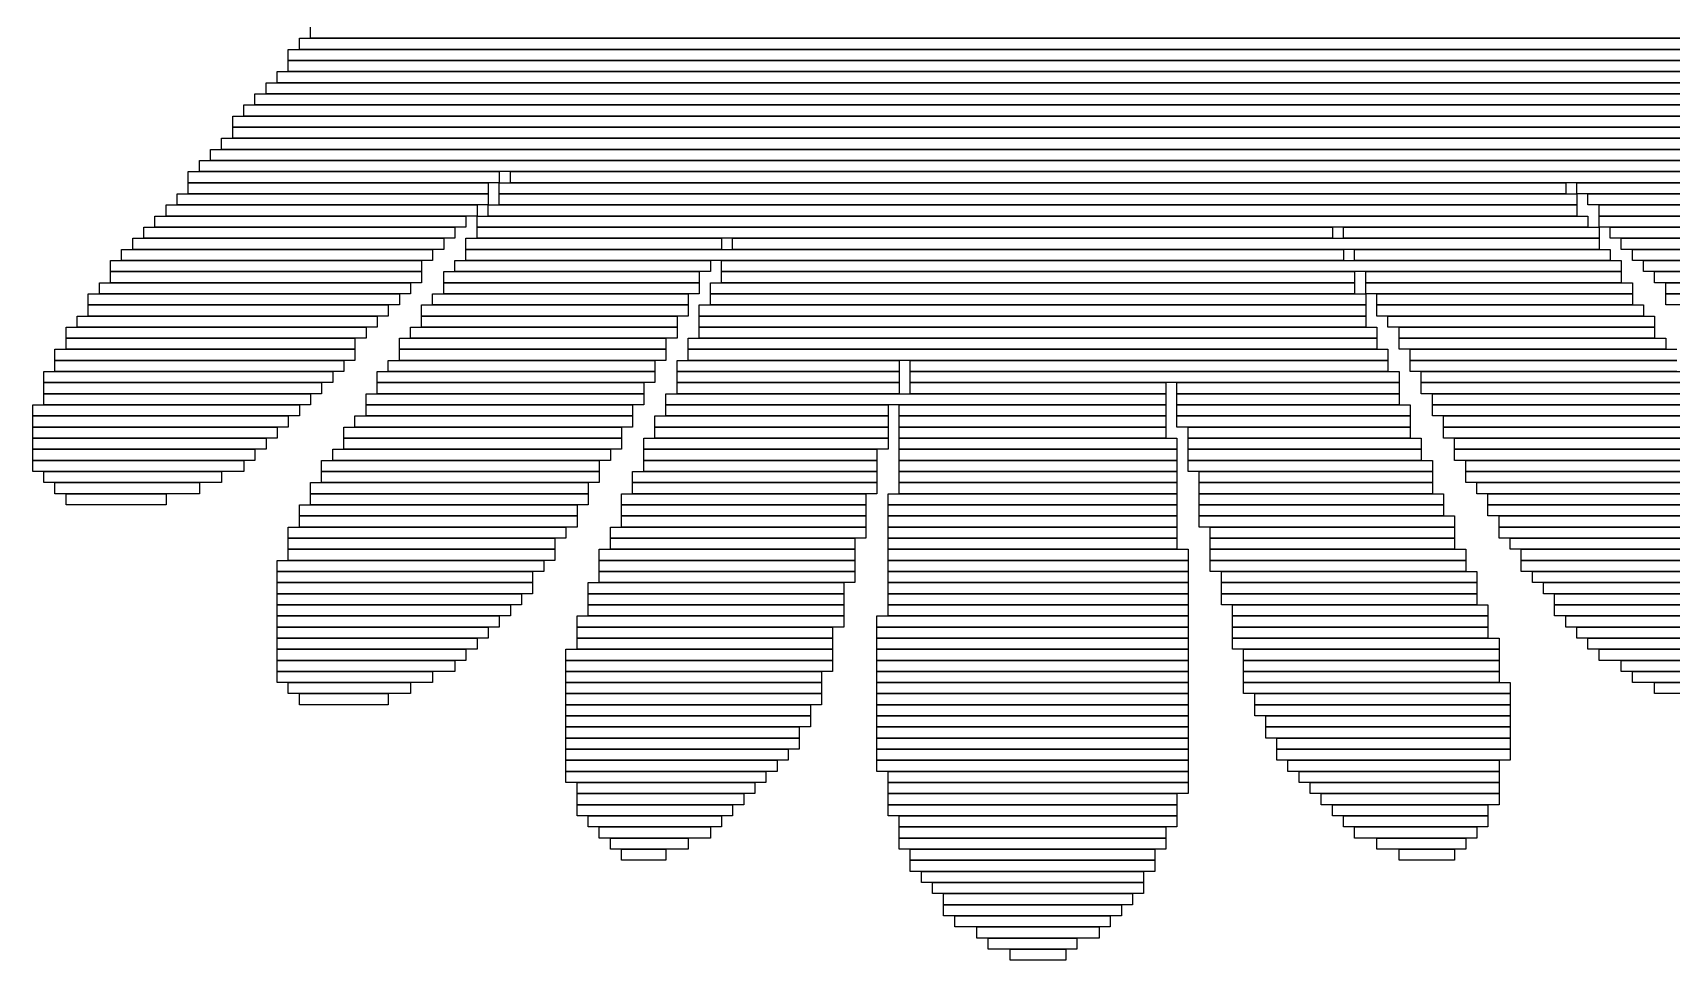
# Model space of a CAD drawing. Extents: x 92 to 1005, y 17 to 1009.
# Drawn here: x 678 to 825.5, y 548 to 631.5 of the extents above; entities that cross this region are included whole.
import ezdxf

# ---------------------------------------------------------------- set-up
doc = ezdxf.new("R2010")
doc.units = 0

msp = doc.modelspace()

# ---------------------------------------------------------------- linework, layer by layer
for p, q in [((703, 631), (703, 632)), ((701, 630), (835, 630)), ((701, 629), (701, 630)), ((702, 631), (834, 631)), ((702, 630), (702, 631)), ((834, 630), (702, 630)), ((834, 631), (703, 631)), ((835, 629), (701, 629)), ((701, 629), (836, 629)), ((701, 628), (701, 629)), ((699, 627), (838, 627)), ((699, 626), (699, 627)), ((700, 628), (837, 628)), ((700, 627), (700, 628)), ((837, 627), (700, 627)), ((836, 628), (701, 628)), ((698, 626), (838, 626)), ((698, 625), (698, 626)), ((838, 626), (699, 626)), ((696, 624), (840, 624)), ((696, 623), (696, 624)), ((697, 625), (839, 625)), ((697, 624), (697, 625)), ((839, 624), (697, 624)), ((838, 625), (698, 625)), ((840, 623), (696, 623)), ((696, 623), (841, 623)), ((696, 622), (696, 623)), ((694, 621), (843, 621)), ((694, 620), (694, 621)), ((695, 622), (842, 622)), ((695, 621), (695, 622)), ((842, 621), (695, 621)), ((841, 622), (696, 622)), ((693, 620), (844, 620)), ((693, 619), (693, 620)), ((843, 620), (694, 620)), ((692, 619), (720, 619)), ((692, 618), (692, 619)), ((844, 619), (693, 619)), ((720, 619), (720, 618)), ((721, 619), (844, 619)), ((721, 618), (721, 619)), ((691, 617), (719, 617)), ((691, 616), (691, 617)), ((720, 618), (692, 618)), ((692, 618), (719, 618)), ((692, 617), (692, 618)), ((719, 617), (692, 617)), ((719, 618), (719, 617)), ((719, 617), (719, 616)), ((720, 618), (816, 618)), ((720, 617), (720, 618)), ((816, 617), (720, 617)), ((720, 617), (817, 617)), ((720, 616), (720, 617)), ((844, 618), (721, 618)), ((816, 618), (816, 617)), ((817, 618), (845, 618)), ((817, 617), (817, 618)), ((845, 617), (817, 617)), ((817, 617), (817, 616)), ((818, 617), (846, 617)), ((818, 616), (818, 617)), ((690, 616), (718, 616)), ((690, 615), (690, 616)), ((719, 616), (691, 616)), ((718, 616), (718, 615)), ((719, 616), (817, 616)), ((719, 615), (719, 616)), ((817, 616), (720, 616)), ((817, 616), (817, 615)), ((846, 616), (818, 616)), ((819, 616), (847, 616)), ((819, 615), (819, 616)), ((688, 614), (716, 614)), ((688, 613), (688, 614)), ((689, 615), (717, 615)), ((689, 614), (689, 615)), ((717, 614), (689, 614)), ((718, 615), (690, 615)), ((716, 614), (716, 613)), ((717, 615), (717, 614)), ((718, 615), (818, 615)), ((718, 614), (718, 615)), ((818, 614), (718, 614)), ((718, 614), (795, 614)), ((718, 613), (718, 614)), ((817, 615), (719, 615)), ((795, 614), (795, 613)), ((796, 614), (819, 614)), ((796, 613), (796, 614)), ((818, 615), (818, 614)), ((847, 615), (819, 615)), ((819, 615), (848, 615)), ((819, 614), (819, 615)), ((848, 614), (819, 614)), ((819, 614), (819, 613)), ((820, 614), (849, 614)), ((820, 613), (820, 614)), ((687, 613), (715, 613)), ((687, 612), (687, 613)), ((716, 613), (688, 613)), ((715, 613), (715, 612)), ((717, 613), (740, 613)), ((717, 612), (717, 613)), ((795, 613), (718, 613)), ((740, 613), (740, 612)), ((741, 613), (819, 613)), ((741, 612), (741, 613)), ((819, 613), (796, 613)), ((819, 613), (819, 612)), ((849, 613), (820, 613)), ((821, 613), (850, 613)), ((821, 612), (821, 613)), ((685, 611), (713, 611)), ((685, 610), (685, 611)), ((686, 612), (714, 612)), ((686, 611), (686, 612)), ((714, 611), (686, 611)), ((715, 612), (687, 612)), ((713, 611), (713, 610)), ((714, 612), (714, 611)), ((716, 611), (739, 611)), ((716, 610), (716, 611)), ((740, 612), (717, 612)), ((717, 612), (796, 612)), ((717, 611), (717, 612)), ((796, 611), (717, 611)), ((739, 611), (739, 610)), ((740, 611), (821, 611)), ((740, 610), (740, 611)), ((819, 612), (741, 612)), ((796, 612), (796, 611)), ((797, 612), (820, 612)), ((797, 611), (797, 612)), ((820, 611), (797, 611)), ((820, 612), (820, 611)), ((850, 612), (821, 612)), ((821, 611), (821, 610)), ((822, 612), (850, 612)), ((822, 611), (822, 612)), ((850, 611), (822, 611)), ((823, 611), (851, 611)), ((823, 610), (823, 611)), ((713, 610), (685, 610)), ((685, 610), (713, 610)), ((685, 609), (685, 610)), ((713, 610), (713, 609)), ((715, 610), (738, 610)), ((715, 609), (715, 610)), ((739, 610), (716, 610)), ((738, 610), (738, 609)), ((821, 610), (740, 610)), ((740, 610), (797, 610)), ((740, 609), (740, 610)), ((797, 610), (797, 609)), ((798, 610), (821, 610)), ((798, 609), (798, 610)), ((821, 610), (821, 609)), ((851, 610), (823, 610)), ((824, 610), (852, 610)), ((824, 609), (824, 610)), ((683, 608), (711, 608)), ((683, 607), (683, 608)), ((684, 609), (712, 609)), ((684, 608), (684, 609)), ((712, 608), (684, 608)), ((713, 609), (685, 609)), ((711, 608), (711, 607)), ((712, 609), (712, 608)), ((714, 608), (737, 608)), ((714, 607), (714, 608)), ((738, 609), (715, 609)), ((715, 609), (738, 609)), ((715, 608), (715, 609)), ((738, 608), (715, 608)), ((737, 608), (737, 607)), ((738, 609), (738, 608)), ((739, 609), (797, 609)), ((739, 608), (739, 609)), ((797, 608), (739, 608)), ((739, 608), (798, 608)), ((739, 607), (739, 608)), ((797, 609), (740, 609)), ((797, 609), (797, 608)), ((821, 609), (798, 609)), ((798, 609), (822, 609)), ((798, 608), (798, 609)), ((822, 608), (798, 608)), ((798, 608), (798, 607)), ((799, 608), (822, 608)), ((799, 607), (799, 608)), ((822, 609), (822, 608)), ((822, 608), (822, 607)), ((852, 609), (824, 609)), ((825, 609), (853, 609)), ((825, 608), (825, 609)), ((853, 608), (825, 608)), ((825, 608), (853, 608)), ((825, 607), (825, 608)), ((711, 607), (683, 607)), ((683, 607), (710, 607)), ((683, 606), (683, 607)), ((710, 607), (710, 606)), ((713, 607), (737, 607)), ((713, 606), (713, 607)), ((737, 607), (714, 607)), ((737, 607), (737, 606)), ((738, 607), (798, 607)), ((738, 606), (738, 607)), ((798, 607), (739, 607)), ((798, 607), (798, 606)), ((822, 607), (799, 607)), ((799, 607), (823, 607)), ((799, 606), (799, 607)), ((823, 607), (823, 606)), ((853, 607), (825, 607)), ((681, 605), (708, 605)), ((681, 604), (681, 605)), ((682, 606), (709, 606)), ((682, 605), (682, 606)), ((709, 605), (682, 605)), ((710, 606), (683, 606)), ((708, 605), (708, 604)), ((709, 606), (709, 605)), ((712, 605), (736, 605)), ((712, 604), (712, 605)), ((737, 606), (713, 606)), ((713, 606), (736, 606)), ((713, 605), (713, 606)), ((736, 605), (713, 605)), ((736, 606), (736, 605)), ((736, 605), (736, 604)), ((798, 606), (738, 606)), ((738, 606), (798, 606)), ((738, 605), (738, 606)), ((798, 605), (738, 605)), ((738, 605), (799, 605)), ((738, 604), (738, 605)), ((798, 606), (798, 605)), ((823, 606), (799, 606)), ((799, 605), (799, 604)), ((800, 606), (824, 606)), ((800, 605), (800, 606)), ((824, 605), (800, 605)), ((801, 605), (824, 605)), ((801, 604), (801, 605)), ((824, 606), (824, 605)), ((824, 605), (824, 604)), ((708, 604), (681, 604)), ((681, 604), (707, 604)), ((681, 603), (681, 604)), ((707, 604), (707, 603)), ((711, 604), (735, 604)), ((711, 603), (711, 604)), ((736, 604), (712, 604)), ((735, 604), (735, 603)), ((737, 604), (799, 604)), ((737, 603), (737, 604)), ((799, 604), (738, 604)), ((799, 604), (799, 603)), ((824, 604), (801, 604)), ((801, 604), (825, 604)), ((801, 603), (801, 604)), ((825, 604), (825, 603)), ((680, 603), (707, 603)), ((680, 602), (680, 603)), ((707, 602), (680, 602)), ((680, 602), (706, 602)), ((680, 601), (680, 602)), ((707, 603), (681, 603)), ((706, 602), (706, 601)), ((707, 603), (707, 602)), ((710, 602), (734, 602)), ((710, 601), (710, 602)), ((735, 603), (711, 603)), ((711, 603), (735, 603)), ((711, 602), (711, 603)), ((735, 602), (711, 602)), ((734, 602), (734, 601)), ((735, 603), (735, 602)), ((736, 602), (756, 602)), ((736, 601), (736, 602)), ((799, 603), (737, 603)), ((737, 603), (800, 603)), ((737, 602), (737, 603)), ((800, 602), (737, 602)), ((756, 602), (756, 601)), ((757, 602), (800, 602)), ((757, 601), (757, 602)), ((800, 603), (800, 602)), ((800, 602), (800, 601)), ((825, 603), (801, 603)), ((802, 603), (826, 603)), ((802, 602), (802, 603)), ((826, 602), (802, 602)), ((802, 602), (826, 602)), ((802, 601), (802, 602)), ((679, 601), (705, 601)), ((679, 600), (679, 601)), ((706, 601), (680, 601)), ((705, 601), (705, 600)), ((709, 601), (734, 601)), ((709, 600), (709, 601)), ((734, 601), (710, 601)), ((734, 601), (734, 600)), ((756, 601), (736, 601)), ((736, 601), (756, 601)), ((736, 600), (736, 601)), ((756, 601), (756, 600)), ((800, 601), (757, 601)), ((757, 601), (801, 601)), ((757, 600), (757, 601)), ((801, 601), (801, 600)), ((826, 601), (802, 601)), ((803, 601), (827, 601)), ((803, 600), (803, 601)), ((705, 600), (679, 600)), ((679, 600), (704, 600)), ((679, 599), (679, 600)), ((704, 599), (679, 599)), ((679, 599), (703, 599)), ((679, 598), (679, 599)), ((703, 599), (703, 598)), ((704, 600), (704, 599)), ((708, 599), (733, 599)), ((708, 598), (708, 599)), ((734, 600), (709, 600)), ((709, 600), (733, 600)), ((709, 599), (709, 600)), ((733, 599), (709, 599)), ((733, 600), (733, 599)), ((733, 599), (733, 598)), ((735, 599), (780, 599)), ((735, 598), (735, 599)), ((756, 600), (736, 600)), ((736, 600), (756, 600)), ((736, 599), (736, 600)), ((756, 599), (736, 599)), ((756, 600), (756, 599)), ((801, 600), (757, 600)), ((757, 600), (780, 600)), ((757, 599), (757, 600)), ((780, 599), (757, 599)), ((780, 600), (780, 599)), ((780, 599), (780, 598)), ((781, 600), (801, 600)), ((781, 599), (781, 600)), ((801, 599), (781, 599)), ((781, 599), (801, 599)), ((781, 598), (781, 599)), ((801, 600), (801, 599)), ((801, 599), (801, 598)), ((827, 600), (803, 600)), ((803, 600), (828, 600)), ((803, 599), (803, 600)), ((828, 599), (803, 599)), ((804, 599), (828, 599)), ((804, 598), (804, 599)), ((678, 598), (702, 598)), ((678, 597), (678, 598)), ((703, 598), (679, 598)), ((702, 598), (702, 597)), ((733, 598), (708, 598)), ((708, 598), (732, 598)), ((708, 597), (708, 598)), ((732, 598), (732, 597)), ((780, 598), (735, 598)), ((735, 598), (755, 598)), ((735, 597), (735, 598)), ((755, 598), (755, 597)), ((756, 598), (780, 598)), ((756, 597), (756, 598)), ((780, 598), (780, 597)), ((801, 598), (781, 598)), ((781, 598), (802, 598)), ((781, 597), (781, 598)), ((802, 598), (802, 597)), ((828, 598), (804, 598)), ((804, 598), (829, 598)), ((804, 597), (804, 598)), ((702, 597), (678, 597)), ((678, 597), (701, 597)), ((678, 596), (678, 597)), ((701, 596), (678, 596)), ((678, 596), (700, 596)), ((678, 595), (678, 596)), ((700, 596), (700, 595)), ((701, 597), (701, 596)), ((706, 596), (731, 596)), ((706, 595), (706, 596)), ((707, 597), (732, 597)), ((707, 596), (707, 597)), ((732, 596), (707, 596)), ((732, 597), (708, 597)), ((731, 596), (731, 595)), ((732, 597), (732, 596)), ((734, 597), (755, 597)), ((734, 596), (734, 597)), ((755, 596), (734, 596)), ((734, 596), (755, 596)), ((734, 595), (734, 596)), ((755, 597), (735, 597)), ((755, 597), (755, 596)), ((755, 596), (755, 595)), ((780, 597), (756, 597)), ((756, 597), (780, 597)), ((756, 596), (756, 597)), ((780, 596), (756, 596)), ((756, 596), (780, 596)), ((756, 595), (756, 596)), ((780, 597), (780, 596)), ((780, 596), (780, 595)), ((802, 597), (781, 597)), ((781, 597), (802, 597)), ((781, 596), (781, 597)), ((802, 596), (781, 596)), ((782, 596), (802, 596)), ((782, 595), (782, 596)), ((802, 597), (802, 596)), ((802, 596), (802, 595)), ((829, 597), (804, 597)), ((805, 597), (830, 597)), ((805, 596), (805, 597)), ((830, 596), (805, 596)), ((805, 596), (830, 596)), ((805, 595), (805, 596)), ((700, 595), (678, 595)), ((678, 595), (699, 595)), ((678, 594), (678, 595)), ((699, 595), (699, 594)), ((731, 595), (706, 595)), ((706, 595), (731, 595)), ((706, 594), (706, 595)), ((731, 595), (731, 594)), ((733, 595), (755, 595)), ((733, 594), (733, 595)), ((755, 595), (734, 595)), ((755, 595), (755, 594)), ((780, 595), (756, 595)), ((756, 595), (781, 595)), ((756, 594), (756, 595)), ((781, 595), (781, 594)), ((802, 595), (782, 595)), ((782, 595), (803, 595)), ((782, 594), (782, 595)), ((803, 595), (803, 594)), ((830, 595), (805, 595)), ((806, 595), (831, 595)), ((806, 594), (806, 595)), ((699, 594), (678, 594)), ((678, 594), (698, 594)), ((678, 593), (678, 594)), ((698, 593), (678, 593)), ((678, 593), (697, 593)), ((678, 592), (678, 593)), ((697, 593), (697, 592)), ((698, 594), (698, 593)), ((704, 593), (729, 593)), ((704, 592), (704, 593)), ((705, 594), (730, 594)), ((705, 593), (705, 594)), ((730, 593), (705, 593)), ((731, 594), (706, 594)), ((729, 593), (729, 592)), ((730, 594), (730, 593)), ((755, 594), (733, 594)), ((733, 594), (754, 594)), ((733, 593), (733, 594)), ((754, 593), (733, 593)), ((733, 593), (754, 593)), ((733, 592), (733, 593)), ((754, 594), (754, 593)), ((754, 593), (754, 592)), ((781, 594), (756, 594)), ((756, 594), (781, 594)), ((756, 593), (756, 594)), ((781, 593), (756, 593)), ((756, 593), (781, 593)), ((756, 592), (756, 593)), ((781, 594), (781, 593)), ((781, 593), (781, 592)), ((803, 594), (782, 594)), ((782, 594), (803, 594)), ((782, 593), (782, 594)), ((803, 593), (782, 593)), ((782, 593), (804, 593)), ((782, 592), (782, 593)), ((803, 594), (803, 593)), ((804, 593), (804, 592)), ((831, 594), (806, 594)), ((806, 594), (831, 594)), ((806, 593), (806, 594)), ((831, 593), (806, 593)), ((807, 593), (832, 593)), ((807, 592), (807, 593)), ((697, 592), (678, 592)), ((679, 592), (695, 592)), ((679, 591), (679, 592)), ((695, 592), (695, 591)), ((729, 592), (704, 592)), ((704, 592), (729, 592)), ((704, 591), (704, 592)), ((729, 592), (729, 591)), ((732, 592), (754, 592)), ((732, 591), (732, 592)), ((754, 592), (733, 592)), ((754, 592), (754, 591)), ((781, 592), (756, 592)), ((756, 592), (781, 592)), ((756, 591), (756, 592)), ((781, 592), (781, 591)), ((804, 592), (782, 592)), ((783, 592), (804, 592)), ((783, 591), (783, 592)), ((804, 592), (804, 591)), ((832, 592), (807, 592)), ((807, 592), (832, 592)), ((807, 591), (807, 592)), ((695, 591), (679, 591)), ((680, 591), (693, 591)), ((680, 590), (680, 591)), ((693, 590), (680, 590)), ((681, 590), (690, 590)), ((681, 589), (681, 590)), ((690, 590), (690, 589)), ((693, 591), (693, 590)), ((703, 591), (728, 591)), ((703, 590), (703, 591)), ((728, 590), (703, 590)), ((703, 590), (728, 590)), ((703, 589), (703, 590)), ((729, 591), (704, 591)), ((728, 591), (728, 590)), ((728, 590), (728, 589)), ((731, 590), (753, 590)), ((731, 589), (731, 590)), ((754, 591), (732, 591)), ((732, 591), (754, 591)), ((732, 590), (732, 591)), ((754, 590), (732, 590)), ((753, 590), (753, 589)), ((754, 591), (754, 590)), ((755, 590), (781, 590)), ((755, 589), (755, 590)), ((781, 591), (756, 591)), ((756, 591), (781, 591)), ((756, 590), (756, 591)), ((781, 590), (756, 590)), ((781, 591), (781, 590)), ((781, 590), (781, 589)), ((804, 591), (783, 591)), ((783, 591), (804, 591)), ((783, 590), (783, 591)), ((804, 590), (783, 590)), ((783, 590), (805, 590)), ((783, 589), (783, 590)), ((804, 591), (804, 590)), ((805, 590), (805, 589)), ((832, 591), (807, 591)), ((808, 591), (833, 591)), ((808, 590), (808, 591)), ((833, 590), (808, 590)), ((809, 590), (834, 590)), ((809, 589), (809, 590)), ((690, 589), (681, 589)), ((702, 589), (727, 589)), ((702, 588), (702, 589)), ((728, 589), (703, 589)), ((727, 589), (727, 588)), ((753, 589), (731, 589)), ((731, 589), (753, 589)), ((731, 588), (731, 589)), ((753, 589), (753, 588)), ((781, 589), (755, 589)), ((755, 589), (781, 589)), ((755, 588), (755, 589)), ((781, 589), (781, 588)), ((805, 589), (783, 589)), ((783, 589), (805, 589)), ((783, 588), (783, 589)), ((805, 589), (805, 588)), ((834, 589), (809, 589)), ((809, 589), (834, 589)), ((809, 588), (809, 589)), ((727, 588), (702, 588)), ((702, 588), (727, 588)), ((702, 587), (702, 588)), ((727, 588), (727, 587)), ((753, 588), (731, 588)), ((731, 588), (753, 588)), ((731, 587), (731, 588)), ((753, 588), (753, 587)), ((781, 588), (755, 588)), ((755, 588), (781, 588)), ((755, 587), (755, 588)), ((781, 588), (781, 587)), ((805, 588), (783, 588)), ((783, 588), (806, 588)), ((783, 587), (783, 588)), ((806, 588), (806, 587)), ((834, 588), (809, 588)), ((810, 588), (835, 588)), ((810, 587), (810, 588)), ((701, 587), (726, 587)), ((701, 586), (701, 587)), ((726, 586), (701, 586)), ((701, 586), (725, 586)), ((701, 585), (701, 586)), ((727, 587), (702, 587)), ((725, 586), (725, 585)), ((726, 587), (726, 586)), ((730, 587), (753, 587)), ((730, 586), (730, 587)), ((753, 586), (730, 586)), ((730, 586), (752, 586)), ((730, 585), (730, 586)), ((753, 587), (731, 587)), ((752, 586), (752, 585)), ((753, 587), (753, 586)), ((781, 587), (755, 587)), ((755, 587), (781, 587)), ((755, 586), (755, 587)), ((781, 586), (755, 586)), ((755, 586), (781, 586)), ((755, 585), (755, 586)), ((781, 587), (781, 586)), ((781, 586), (781, 585)), ((806, 587), (783, 587)), ((784, 587), (806, 587)), ((784, 586), (784, 587)), ((806, 586), (784, 586)), ((784, 586), (806, 586)), ((784, 585), (784, 586)), ((806, 587), (806, 586)), ((806, 586), (806, 585)), ((835, 587), (810, 587)), ((810, 587), (835, 587)), ((810, 586), (810, 587)), ((835, 586), (810, 586)), ((811, 586), (835, 586)), ((811, 585), (811, 586)), ((725, 585), (701, 585)), ((701, 585), (725, 585)), ((701, 584), (701, 585)), ((725, 585), (725, 584)), ((729, 585), (752, 585)), ((729, 584), (729, 585)), ((752, 585), (730, 585)), ((752, 585), (752, 584)), ((781, 585), (755, 585)), ((755, 585), (782, 585)), ((755, 584), (755, 585)), ((782, 585), (782, 584)), ((806, 585), (784, 585)), ((784, 585), (807, 585)), ((784, 584), (784, 585)), ((807, 585), (807, 584)), ((835, 585), (811, 585)), ((812, 585), (836, 585)), ((812, 584), (812, 585)), ((700, 584), (724, 584)), ((700, 583), (700, 584)), ((724, 583), (700, 583)), ((700, 583), (723, 583)), ((700, 582), (700, 583)), ((725, 584), (701, 584)), ((723, 583), (723, 582)), ((724, 584), (724, 583)), ((752, 584), (729, 584)), ((729, 584), (752, 584)), ((729, 583), (729, 584)), ((752, 583), (729, 583)), ((729, 583), (752, 583)), ((729, 582), (729, 583)), ((752, 584), (752, 583)), ((752, 583), (752, 582)), ((782, 584), (755, 584)), ((755, 584), (782, 584)), ((755, 583), (755, 584)), ((782, 583), (755, 583)), ((755, 583), (782, 583)), ((755, 582), (755, 583)), ((782, 584), (782, 583)), ((782, 583), (782, 582)), ((807, 584), (784, 584)), ((784, 584), (807, 584)), ((784, 583), (784, 584)), ((807, 583), (784, 583)), ((785, 583), (808, 583)), ((785, 582), (785, 583)), ((807, 584), (807, 583)), ((808, 583), (808, 582)), ((836, 584), (812, 584)), ((812, 584), (836, 584)), ((812, 583), (812, 584)), ((836, 583), (812, 583)), ((813, 583), (836, 583)), ((813, 582), (813, 583)), ((723, 582), (700, 582)), ((700, 582), (723, 582)), ((700, 581), (700, 582)), ((723, 582), (723, 581)), ((728, 582), (751, 582)), ((728, 581), (728, 582)), ((752, 582), (729, 582)), ((751, 582), (751, 581)), ((782, 582), (755, 582)), ((755, 582), (782, 582)), ((755, 581), (755, 582)), ((782, 582), (782, 581)), ((808, 582), (785, 582)), ((785, 582), (808, 582)), ((785, 581), (785, 582)), ((808, 582), (808, 581)), ((836, 582), (813, 582)), ((814, 582), (837, 582)), ((814, 581), (814, 582)), ((723, 581), (700, 581)), ((700, 581), (722, 581)), ((700, 580), (700, 581)), ((722, 580), (700, 580)), ((700, 580), (721, 580)), ((700, 579), (700, 580)), ((721, 580), (721, 579)), ((722, 581), (722, 580)), ((751, 581), (728, 581)), ((728, 581), (751, 581)), ((728, 580), (728, 581)), ((751, 580), (728, 580)), ((728, 580), (751, 580)), ((728, 579), (728, 580)), ((751, 581), (751, 580)), ((751, 580), (751, 579)), ((782, 581), (755, 581)), ((755, 581), (782, 581)), ((755, 580), (755, 581)), ((782, 580), (755, 580)), ((755, 580), (782, 580)), ((755, 579), (755, 580)), ((782, 581), (782, 580)), ((782, 580), (782, 579)), ((808, 581), (785, 581)), ((785, 581), (808, 581)), ((785, 580), (785, 581)), ((808, 580), (785, 580)), ((786, 580), (809, 580)), ((786, 579), (786, 580)), ((808, 581), (808, 580)), ((809, 580), (809, 579)), ((837, 581), (814, 581)), ((815, 581), (837, 581)), ((815, 580), (815, 581)), ((837, 580), (815, 580)), ((815, 580), (837, 580)), ((815, 579), (815, 580)), ((721, 579), (700, 579)), ((700, 579), (720, 579)), ((700, 578), (700, 579)), ((720, 579), (720, 578)), ((727, 579), (751, 579)), ((727, 578), (727, 579)), ((751, 579), (728, 579)), ((751, 579), (751, 578)), ((754, 579), (782, 579)), ((754, 578), (754, 579)), ((782, 579), (755, 579)), ((782, 579), (782, 578)), ((809, 579), (786, 579)), ((786, 579), (809, 579)), ((786, 578), (786, 579)), ((809, 579), (809, 578)), ((837, 579), (815, 579)), ((816, 579), (837, 579)), ((816, 578), (816, 579)), ((720, 578), (700, 578)), ((700, 578), (719, 578)), ((700, 577), (700, 578)), ((719, 577), (700, 577)), ((700, 577), (718, 577)), ((700, 576), (700, 577)), ((718, 577), (718, 576)), ((719, 578), (719, 577)), ((751, 578), (727, 578)), ((727, 578), (750, 578)), ((727, 577), (727, 578)), ((750, 577), (727, 577)), ((727, 577), (750, 577)), ((727, 576), (727, 577)), ((750, 578), (750, 577)), ((750, 577), (750, 576)), ((782, 578), (754, 578)), ((754, 578), (782, 578)), ((754, 577), (754, 578)), ((782, 577), (754, 577)), ((754, 577), (782, 577)), ((754, 576), (754, 577)), ((782, 578), (782, 577)), ((782, 577), (782, 576)), ((809, 578), (786, 578)), ((786, 578), (809, 578)), ((786, 577), (786, 578)), ((809, 577), (786, 577)), ((786, 577), (810, 577)), ((786, 576), (786, 577)), ((809, 578), (809, 577)), ((810, 577), (810, 576)), ((837, 578), (816, 578)), ((817, 578), (837, 578)), ((817, 577), (817, 578)), ((837, 577), (817, 577)), ((818, 577), (837, 577)), ((818, 576), (818, 577)), ((718, 576), (700, 576)), ((700, 576), (717, 576)), ((700, 575), (700, 576)), ((717, 576), (717, 575)), ((726, 576), (750, 576)), ((726, 575), (726, 576)), ((750, 576), (727, 576)), ((750, 576), (750, 575)), ((782, 576), (754, 576)), ((754, 576), (782, 576)), ((754, 575), (754, 576)), ((782, 576), (782, 575)), ((810, 576), (786, 576)), ((787, 576), (810, 576)), ((787, 575), (787, 576)), ((810, 576), (810, 575)), ((837, 576), (818, 576)), ((819, 576), (837, 576)), ((819, 575), (819, 576)), ((717, 575), (700, 575)), ((700, 575), (716, 575)), ((700, 574), (700, 575)), ((716, 574), (700, 574)), ((700, 574), (714, 574)), ((700, 573), (700, 574)), ((714, 574), (714, 573)), ((716, 575), (716, 574)), ((750, 575), (726, 575)), ((726, 575), (750, 575)), ((726, 574), (726, 575)), ((750, 574), (726, 574)), ((726, 574), (749, 574)), ((726, 573), (726, 574)), ((749, 574), (749, 573)), ((750, 575), (750, 574)), ((782, 575), (754, 575)), ((754, 575), (782, 575)), ((754, 574), (754, 575)), ((782, 574), (754, 574)), ((754, 574), (782, 574)), ((754, 573), (754, 574)), ((782, 575), (782, 574)), ((782, 574), (782, 573)), ((810, 575), (787, 575)), ((787, 575), (810, 575)), ((787, 574), (787, 575)), ((810, 574), (787, 574)), ((787, 574), (810, 574)), ((787, 573), (787, 574)), ((810, 575), (810, 574)), ((810, 574), (810, 573)), ((837, 575), (819, 575)), ((821, 575), (836, 575)), ((821, 574), (821, 575)), ((836, 574), (821, 574)), ((822, 574), (836, 574)), ((822, 573), (822, 574)), ((714, 573), (700, 573)), ((701, 573), (712, 573)), ((701, 572), (701, 573)), ((712, 573), (712, 572)), ((749, 573), (726, 573)), ((726, 573), (749, 573)), ((726, 572), (726, 573)), ((749, 573), (749, 572)), ((782, 573), (754, 573)), ((754, 573), (782, 573)), ((754, 572), (754, 573)), ((782, 573), (782, 572)), ((810, 573), (787, 573)), ((787, 573), (811, 573)), ((787, 572), (787, 573)), ((811, 573), (811, 572)), ((836, 573), (822, 573)), ((824, 573), (835, 573)), ((824, 572), (824, 573)), ((712, 572), (701, 572)), ((702, 572), (710, 572)), ((702, 571), (702, 572)), ((710, 571), (702, 571)), ((710, 572), (710, 571)), ((749, 572), (726, 572)), ((726, 572), (749, 572)), ((726, 571), (726, 572)), ((749, 571), (726, 571)), ((726, 571), (748, 571)), ((726, 570), (726, 571)), ((748, 571), (748, 570)), ((749, 572), (749, 571)), ((782, 572), (754, 572)), ((754, 572), (782, 572)), ((754, 571), (754, 572)), ((782, 571), (754, 571)), ((754, 571), (782, 571)), ((754, 570), (754, 571)), ((782, 572), (782, 571)), ((782, 571), (782, 570)), ((811, 572), (787, 572)), ((788, 572), (811, 572)), ((788, 571), (788, 572)), ((811, 571), (788, 571)), ((788, 571), (811, 571)), ((788, 570), (788, 571)), ((811, 572), (811, 571)), ((811, 571), (811, 570)), ((835, 572), (824, 572)), ((748, 570), (726, 570)), ((726, 570), (748, 570)), ((726, 569), (726, 570)), ((748, 570), (748, 569)), ((782, 570), (754, 570)), ((754, 570), (782, 570)), ((754, 569), (754, 570)), ((782, 570), (782, 569)), ((811, 570), (788, 570)), ((789, 570), (811, 570)), ((789, 569), (789, 570)), ((811, 570), (811, 569)), ((748, 569), (726, 569)), ((726, 569), (747, 569)), ((726, 568), (726, 569)), ((747, 568), (726, 568)), ((726, 568), (747, 568)), ((726, 567), (726, 568)), ((747, 569), (747, 568)), ((747, 568), (747, 567)), ((782, 569), (754, 569)), ((754, 569), (782, 569)), ((754, 568), (754, 569)), ((782, 568), (754, 568)), ((754, 568), (782, 568)), ((754, 567), (754, 568)), ((782, 569), (782, 568)), ((782, 568), (782, 567)), ((811, 569), (789, 569)), ((789, 569), (811, 569)), ((789, 568), (789, 569)), ((811, 568), (789, 568)), ((790, 568), (811, 568)), ((790, 567), (790, 568)), ((811, 569), (811, 568)), ((811, 568), (811, 567)), ((747, 567), (726, 567)), ((726, 567), (746, 567)), ((726, 566), (726, 567)), ((746, 567), (746, 566)), ((782, 567), (754, 567)), ((754, 567), (782, 567)), ((754, 566), (754, 567)), ((782, 567), (782, 566)), ((811, 567), (790, 567)), ((790, 567), (811, 567)), ((790, 566), (790, 567)), ((811, 567), (811, 566)), ((746, 566), (726, 566)), ((726, 566), (745, 566)), ((726, 565), (726, 566)), ((745, 565), (726, 565)), ((726, 565), (744, 565)), ((726, 564), (726, 565)), ((744, 565), (744, 564)), ((745, 566), (745, 565)), ((782, 566), (754, 566)), ((754, 566), (782, 566)), ((754, 565), (754, 566)), ((782, 565), (754, 565)), ((755, 565), (782, 565)), ((755, 564), (755, 565)), ((782, 566), (782, 565)), ((782, 565), (782, 564)), ((811, 566), (790, 566)), ((791, 566), (810, 566)), ((791, 565), (791, 566)), ((810, 565), (791, 565)), ((792, 565), (810, 565)), ((792, 564), (792, 565)), ((810, 566), (810, 565)), ((810, 565), (810, 564)), ((744, 564), (726, 564)), ((727, 564), (743, 564)), ((727, 563), (727, 564)), ((743, 564), (743, 563)), ((782, 564), (755, 564)), ((755, 564), (782, 564)), ((755, 563), (755, 564)), ((782, 564), (782, 563)), ((810, 564), (792, 564)), ((793, 564), (810, 564)), ((793, 563), (793, 564)), ((810, 564), (810, 563)), ((743, 563), (727, 563)), ((727, 563), (742, 563)), ((727, 562), (727, 563)), ((742, 562), (727, 562)), ((727, 562), (741, 562)), ((727, 561), (727, 562)), ((741, 562), (741, 561)), ((742, 563), (742, 562)), ((782, 563), (755, 563)), ((755, 563), (781, 563)), ((755, 562), (755, 563)), ((781, 562), (755, 562)), ((755, 562), (781, 562)), ((755, 561), (755, 562)), ((781, 563), (781, 562)), ((781, 562), (781, 561)), ((810, 563), (793, 563)), ((794, 563), (810, 563)), ((794, 562), (794, 563)), ((810, 562), (794, 562)), ((795, 562), (809, 562)), ((795, 561), (795, 562)), ((809, 562), (809, 561)), ((810, 563), (810, 562)), ((741, 561), (727, 561)), ((728, 561), (740, 561)), ((728, 560), (728, 561)), ((740, 561), (740, 560)), ((781, 561), (755, 561)), ((756, 561), (781, 561)), ((756, 560), (756, 561)), ((781, 561), (781, 560)), ((809, 561), (795, 561)), ((796, 561), (809, 561)), ((796, 560), (796, 561)), ((809, 561), (809, 560)), ((740, 560), (728, 560)), ((729, 560), (739, 560)), ((729, 559), (729, 560)), ((739, 560), (739, 559)), ((781, 560), (756, 560)), ((756, 560), (780, 560)), ((756, 559), (756, 560)), ((780, 560), (780, 559)), ((809, 560), (796, 560)), ((797, 560), (808, 560)), ((797, 559), (797, 560)), ((808, 560), (808, 559)), ((739, 559), (729, 559)), ((730, 559), (737, 559)), ((730, 558), (730, 559)), ((737, 558), (730, 558)), ((731, 558), (735, 558)), ((731, 557), (731, 558)), ((735, 558), (735, 557)), ((737, 559), (737, 558)), ((780, 559), (756, 559)), ((756, 559), (780, 559)), ((756, 558), (756, 559)), ((780, 558), (756, 558)), ((757, 558), (779, 558)), ((757, 557), (757, 558)), ((779, 558), (779, 557)), ((780, 559), (780, 558)), ((808, 559), (797, 559)), ((799, 559), (807, 559)), ((799, 558), (799, 559)), ((807, 558), (799, 558)), ((801, 558), (806, 558)), ((801, 557), (801, 558)), ((806, 558), (806, 557)), ((807, 559), (807, 558)), ((735, 557), (731, 557)), ((779, 557), (757, 557)), ((757, 557), (779, 557)), ((757, 556), (757, 557)), ((779, 557), (779, 556)), ((806, 557), (801, 557)), ((779, 556), (757, 556)), ((758, 556), (778, 556)), ((758, 555), (758, 556)), ((778, 555), (758, 555)), ((759, 555), (778, 555)), ((759, 554), (759, 555)), ((778, 556), (778, 555)), ((778, 555), (778, 554)), ((778, 554), (759, 554)), ((760, 554), (777, 554)), ((760, 553), (760, 554)), ((777, 554), (777, 553)), ((777, 553), (760, 553)), ((760, 553), (776, 553)), ((760, 552), (760, 553)), ((776, 552), (760, 552)), ((761, 552), (775, 552)), ((761, 551), (761, 552)), ((775, 552), (775, 551)), ((776, 553), (776, 552)), ((775, 551), (761, 551)), ((763, 551), (774, 551)), ((763, 550), (763, 551)), ((774, 551), (774, 550)), ((774, 550), (763, 550)), ((764, 550), (772, 550)), ((764, 549), (764, 550)), ((772, 549), (764, 549)), ((766, 549), (771, 549)), ((766, 548), (766, 549)), ((771, 549), (771, 548)), ((772, 550), (772, 549)), ((771, 548), (766, 548))]:
    msp.add_line(p, q)

doc.saveas('drawing.dxf')
